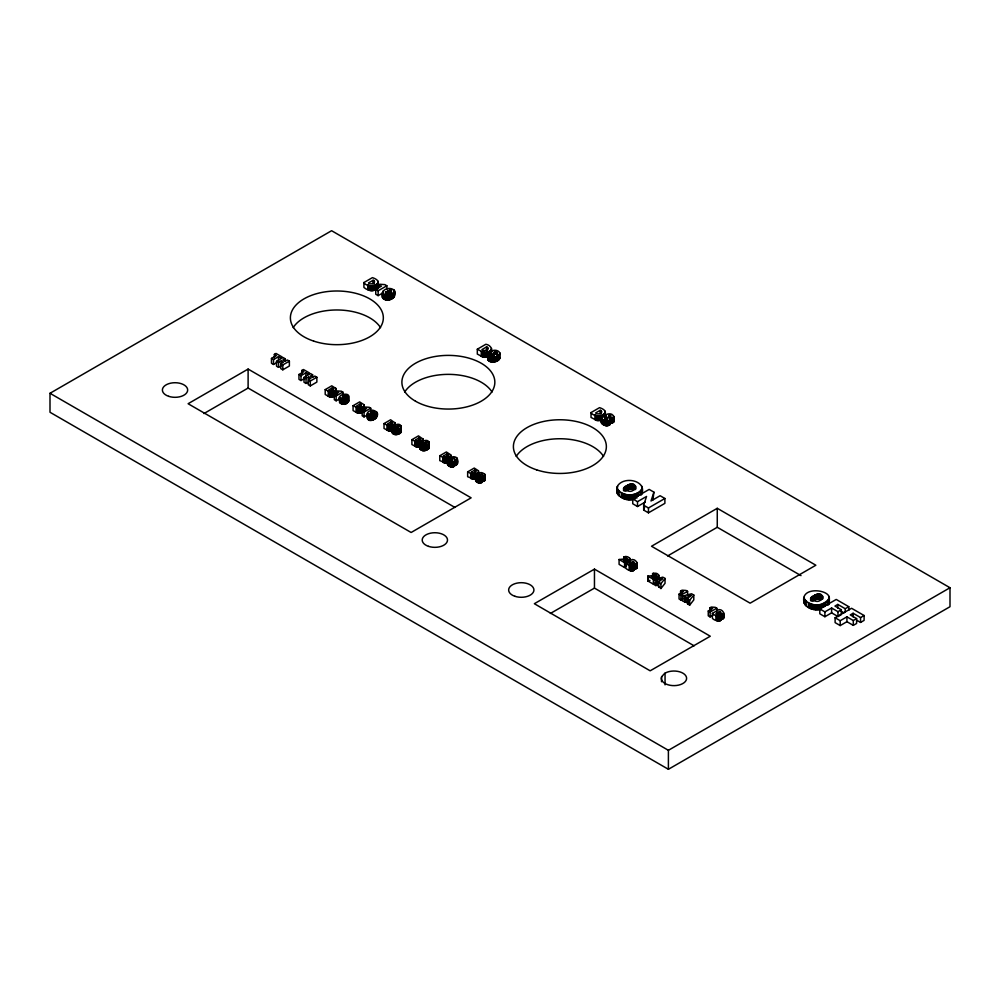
<?xml version="1.0" encoding="UTF-8"?>
<svg xmlns="http://www.w3.org/2000/svg" width="1000" height="1000" viewBox="0 0 1000 1000"><rect width="100%" height="100%" fill="white"/><g stroke="black" fill="none" stroke-linecap="round" stroke-linejoin="round"><path stroke-width="1.5" d="M630 561.55C631.538 557.775 626.737 555.375 623.8 556.938L623.8 559.362M652.6 575.988L652.6 573.562C660.387 571.388 660.413 579.525 652 576.788L654.85 578.438L653.363 579.3L647.875 576.138L647.875 580.988L653.363 584.15L654.85 583.3M642.262 487.65L641.287 490.138L641.287 494.988C648.188 481.025 625.15 475.712 618.013 485.288C612.55 495.25 625.6 502.188 634.025 499.188M617.275 493.55L617.487 486.163M804.275 597.062C801.137 606.938 813.462 611.575 821.1 609.225L821.1 604.362C847.975 592.975 797.188 580.975 804.35 603.575M804.2 602.762L804.55 601.05M339.5 397.312C343.363 404.125 355.312 392.863 343.212 394.35C332.275 397.713 345.763 410.712 348.488 400.387M376.637 412.275C373.45 419.663 360.763 412.262 372.638 410.15C387.375 413.713 364.162 429.475 367.375 413.413M394.525 291.087C392.8 295.312 384.875 297.225 382.5 292.562C384.688 286.175 398.2 287.188 394.525 295.938C392.238 302.25 378.925 301.363 382.5 292.562M720.6 618.938C721.938 623.088 713.088 620.112 712.4 618.237L712.4 613.387L718.975 609.587C723.238 609.325 725.688 615.225 720.6 614.075L720.6 618.938L723.112 618.725L723.5 617.2M454.613 460.588C453.762 463.663 446.887 461.838 448.038 458.95C451.012 458.725 451.475 455.925 454.862 456.875C458.925 457.738 456.45 460.688 454.613 460.588C458.762 470.85 443.062 467.413 447.738 459.375M454.562 465.863C456.15 464.237 459.538 464.363 457.3 458.75M482.325 476.25C481.337 482.05 470.438 474.162 478.975 474.038C480.6 469.675 489.188 476.575 482.325 476.25L482.438 481.95L478.837 483.013L475.55 480.775L476.4 479.538L476.4 474.688M610.087 418.275L610.25 419.375C607.975 422.238 602.85 420.675 601.287 417.837L601.388 417.262C604.875 416.012 606.025 413.65 609.975 413.825C614.163 413.9 615.05 419.4 610.087 418.275L610.25 424.237C606.362 428.488 597.9 423.038 601.388 417.262M447.675 464.675L448.525 463.438M339.5 402.175L339.787 401.325M382.5 297.425L382.875 296.325M828.35 600.163L828.35 605.025L829.338 602.537L829.338 597.675M490.637 352.175L491.175 353.862L494.438 354.825C491.087 357.287 490.487 354.025 488.2 353.275C486.9 358.688 497.537 358.05 499.538 354.125C500.688 348.888 488.212 348.75 490.55 355.05M391.987 427.475C393.175 431.362 401.838 429.913 401.062 425.913C398.512 421.45 390.262 427.325 397.2 427.9C393.025 429.5 387.65 423.15 393.263 433.9C395.525 435.725 402.663 433.837 400.8 430.5M420.262 446.613L416.312 446.863L411.9 444.525L411.9 439.675L418.475 435.875L422.9 439.05L420.262 441.763C418.975 445.737 419.237 451.763 424.85 450.637C426.475 450.3 430.487 448.713 428.675 446.6M488.188 356.775L483.038 357.1L477.312 354.062L477.312 349.212L485.863 344.275C490.538 344.812 494.137 350.412 488.188 351.925L488.2 358.137C486.512 364.188 501.037 362.788 499.462 357.1M632.737 498.9L649.175 489.412L653.913 492.15L651.012 500.975L660.1 495.725L664.887 498.488L664.887 503.35L648.462 512.837L643.675 510.075L643.675 505.213L646.538 496.45L637.513 501.662L632.737 498.9L632.737 503.762L637.513 506.512L645.25 502.05M643.675 510.075L644.625 507.15M652.95 499.95L653.913 492.15M391.987 432.337L392.388 425.662L395.025 422.95L390.6 419.787L384.025 423.575L384.025 428.438L388.438 430.775L392.388 430.525M419.862 443.575C421.475 441.562 422.362 446.662 425.075 444C417.925 443.3 426.9 437.438 429.125 442.287C427.438 451.575 415.65 438.288 419.9 448.812M634.225 570L633.837 563.987C638.925 565.138 636.475 559.237 632.212 559.5L625.638 563.3L625.638 568.15C629.325 571.763 637.388 572.987 634.225 564.475L633.837 563.987M482.325 481.1L485.087 480.3L485.188 474.837M610.087 423.125L613.688 422.088L613.638 416.012M623.562 488.275C640.312 473.85 636.962 499.9 623.562 488.275L623.562 490.712M810.625 598.312C827.375 583.888 824.025 609.938 810.625 598.312L810.625 600.737M633.837 568.85L636.65 568.425L636.438 566.825M493.6 352.65C495.075 356.95 499.412 349.363 493.6 352.65L493.6 355.087M630 559.125L627.788 560.35L623.2 560.163L626.05 561.812L626.05 566.675L624.562 567.525L619.087 564.362L619.087 559.513L627.625 558.688L623.8 556.938M625.638 563.3C627.212 564.625 633.275 568.263 634.225 564.475M712.4 613.387C713.088 615.262 721.938 618.237 720.6 614.075M660.925 588.525L660.925 583.663L665.037 578.45L662.812 577.163L653.775 579.538L653.775 584.4L655.85 585.588L657.25 585.15L660.925 588.525L665.037 583.3L665.037 578.45M689.675 605.125L689.675 600.262L693.787 595.05L691.562 593.763L682.525 596.138L682.525 600.988L688.312 603.075L687.55 603.9L689.675 605.125L693.787 599.9L693.787 595.05M363.913 282.55C368.562 290.038 387.188 282.688 372.45 277.625L363.913 282.55L363.913 287.413C367.713 290.837 374.425 292.375 377.975 287.812L377.938 281.15M335.662 390.363L335.988 388.537L331.775 385.825L325.2 389.613L325.2 394.475L328.837 396.525L331.863 397L334.562 396.05L334.562 391.2L335.662 390.363L335.662 394.012M363.55 406.463L363.862 404.625L359.65 401.912L353.075 405.712L353.075 410.562L356.712 412.612L359.738 413.1L362.438 412.15L362.438 407.287L363.55 406.463L363.55 410.112M450.25 456.512L450.562 454.688L446.35 451.975L439.775 455.763L439.775 460.625L446.438 463.15L448.137 462.713L448.137 457.85L450.25 456.512L450.25 458.95M478.125 472.612L478.45 470.775L474.225 468.062L467.65 471.863L467.65 476.712L474.312 479.25L476.012 478.8L476.012 473.95L478.125 472.612L478.125 475.037M591.025 412.575C595.675 420.05 614.3 412.713 599.575 407.638L591.025 412.575L591.025 417.425L596.75 420.462L601.9 420.138M385.688 292.312C387.5 297.787 397.738 284.662 385.688 292.312L385.688 294.75M658.8 587.3L658.8 582.438L659.562 581.625L653.775 579.538M687.55 603.9L687.55 599.038L688.312 598.225L682.525 596.138M617.275 488.688C622.3 496.613 635.05 496.775 641.287 490.138M608.65 415.513C611.638 421.788 610.9 409.275 608.65 417.938M450.412 459.6C449.425 462.775 455.225 458.488 450.412 459.6L450.363 466.737M604.85 417.562C603.575 421.688 611.1 416.1 604.85 417.562L604.85 419.988M343.263 396.225C336.725 402.238 353.812 392.812 343.263 396.225L343.263 398.65M371.138 412.312C364.613 418.338 381.688 408.9 371.138 412.312L371.138 414.75M633.488 484.55L633.488 489.412L629.7 489.125L625.112 491.238L625.112 486.388M820.562 594.587L820.562 599.438L816.762 599.163L812.175 601.275L812.175 596.413M50 393.288L331.6 230.712L950 587.737L950 606.712L668.4 769.287L50 412.262L50 393.288L668.4 750.312L950 587.737M373.162 280.262L368.488 282.962C370.262 285.637 377.6 282.087 373.162 280.262L373.162 283.9M377.713 289.025L377.713 285.375L379.663 284.25L384.875 284.625L386.85 285.763L386.85 289.4M383.125 292.762L378.15 295.637L375.75 294.25L375.75 289.387L381.45 286.1L377.713 285.375M375.75 289.387L378.15 290.775L386.85 285.763M248.113 369.075L188.1 403.725L411.125 532.487L471.138 497.837L248.113 369.075L248.113 388.05L454.925 507.45M274.363 358L274.363 354.363L275.988 353.425L282.15 356.987L280.538 357.925L278.463 356.725L273.512 359.588L271.475 358.413L271.475 363.275L273.512 364.45L277.225 362.3M271.475 358.413L276.425 355.562L274.363 354.363M285.113 358.7L282.812 360.025L285.038 361.3L287.337 359.975L289.375 361.15L289.375 366.012L282.8 369.812L280.763 368.625L280.763 363.775L283.425 362.238L281.2 360.962L281.2 365.812L278.538 367.35L276.512 366.175L276.512 361.325L283.087 357.525L285.113 358.7L285.113 361.125M276.512 361.325L278.538 362.488L281.2 360.962M280.763 363.775L282.8 364.95L289.375 361.15M203.925 413.562L248.113 388.05M301.85 374.1L301.85 370.45L303.463 369.513L309.637 373.075L308.012 374.012L305.95 372.825L301 375.675L298.962 374.5L298.962 379.363L301 380.538L304.713 378.387M298.962 374.5L303.913 371.65L301.85 370.45M308.688 381.9L306.025 383.438L304 382.262L304 377.413L310.575 373.612L312.6 374.787L312.6 377.212M304 377.413L306.025 378.587L308.688 377.05L310.912 378.325L308.25 379.862L308.25 384.725L310.287 385.9L316.863 382.1L316.863 377.25L314.825 376.075L312.525 377.4L310.3 376.112L312.6 374.787M308.25 379.862L310.287 381.037L316.863 377.25M332.312 387.85L328.725 389.925C330.087 391.987 335.737 389.263 332.312 387.85L332.312 391.5M335.812 394.212L335.812 391.788L337.312 390.925L341.337 391.213L342.837 392.075L342.837 395.725M340.163 398.488L336.163 400.8L334.312 399.738L334.312 394.875L338.688 392.35L335.812 391.788M334.312 394.875L336.163 395.938L342.837 392.075M360.188 403.95L356.6 406.025C357.975 408.088 363.612 405.35 360.188 403.95L360.188 407.587M363.7 410.312L363.7 407.887L365.188 407.025L369.212 407.3L370.725 408.175L370.725 411.825M368.05 414.575L364.038 416.9L362.188 415.825L362.188 410.975L366.575 408.438L363.7 407.887M362.188 410.975L364.038 412.038L370.725 408.175M486.562 346.912L481.9 349.613C483.675 352.3 491.012 348.75 486.562 346.912L486.562 350.562M391.138 421.812L387.55 423.888C388.913 425.95 394.562 423.225 391.138 421.812L391.138 424.237M419.025 437.912L415.425 439.988C416.8 442.05 422.438 439.312 419.025 437.912L419.025 440.337M446.887 454L443.3 456.075C444.663 458.137 450.312 455.412 446.887 454L446.887 456.425M474.775 470.1L471.175 472.175C472.55 474.237 478.188 471.5 474.775 470.1L474.775 473.738M600.275 410.275L595.6 412.975C597.388 415.662 604.725 412.1 600.275 410.275L600.275 413.925M643.675 505.213L648.462 507.975L664.887 498.488M717.262 508.3L651.525 546.25L750.125 603.175L815.85 565.225L717.262 508.3L717.262 527.275L801 575.625M619.087 559.513L624.562 562.675L626.05 561.812M632.938 561.45L631.688 562.175L634.312 562.438L632.938 561.45L632.938 563.875M667.625 555.938L717.262 527.275M680.562 593.475L680.562 591.05L682.062 590.188L686.075 590.462L687.588 591.337L687.588 594.987M683.575 598.513L680.9 600.062L679.05 598.987L679.05 594.138L683.438 591.6L680.562 591.05M679.05 594.138L680.9 595.2L687.588 591.337M709.775 610.337L709.775 607.913L711.275 607.05L715.288 607.337L716.8 608.2L716.8 611.85M712.788 615.375L710.113 616.925L708.263 615.85L708.263 611L712.65 608.475L709.775 607.913M708.263 611L710.113 612.062L716.8 608.2M717.2 612.987L715.863 613.75L717.825 614.675L718.8 614.113L717.2 612.987L717.2 615.413M719.688 611.538L718.45 612.263L721.075 612.525L719.688 611.538L719.688 613.975M848.787 606.688L845.25 608.725L837.8 604.425L834.938 606.075L841.3 609.75L841.3 614.612L837.975 616.525L831.612 612.85L824.9 616.725L819.8 613.787L819.8 608.925L836.237 599.438L848.787 606.688L848.787 610.337M819.8 608.925L824.9 611.875L831.612 608L837.975 611.675L841.3 609.75M864.1 615.525L860.562 617.562L853.112 613.263L850.25 614.925L856.612 618.6L856.612 623.45L853.288 625.375L846.925 621.688L840.212 625.575L835.113 622.625L835.113 617.762L851.55 608.275L864.1 615.525L864.1 620.388L860.562 622.425L856.838 620.275M835.113 617.762L840.212 620.712L846.925 616.838L853.288 620.513L856.612 618.6M594.462 569.125L534.35 603.713L650.163 670.812L710.275 636.225L594.462 569.125L594.462 588.1L694.112 645.837M550.375 613.462L594.462 588.1M325.2 389.613L330.275 392.113L334.562 391.2M353.075 405.712L358.15 408.212L362.438 407.287M397.512 425.675C393.8 428.55 402.575 426.025 397.512 425.675L397.512 428.1M478.762 475.5C475.7 478.15 483.537 475.775 478.762 475.5L478.762 477.925M647.875 576.138L656.425 575.312L652.6 573.562M647.875 580.988L649.975 580.438M477.312 349.212L483.038 352.25L488.188 351.925M384.025 423.575L388.438 425.913L392.388 425.662M411.9 439.675L416.312 442.013L420.262 441.763M439.775 455.763L444.188 458.1L448.137 457.85M467.65 471.863L472.062 474.2L476.012 473.95M804.35 598.725C807.588 604.175 815.2 605.962 821.1 604.362M425.913 441.675C420.45 446.037 431.725 439.175 425.913 444.1M840.288 610.712L844.013 612.863M631.462 563.488L630.438 562.9L629.1 563.663C631.825 566.413 632.6 561.312 631.462 565.913M658.8 582.438L660.925 583.663M687.55 599.038L689.675 600.262M484.325 478.663L485.188 480.012M456.438 462.562L457.312 463.913M604.462 415.412L605.325 416.625L605.325 411.763M828.3 600.025L829.338 602.537M641.225 490L642.262 492.5M860.562 617.562L860.562 622.425M853.288 620.513L853.288 625.375M853.112 613.263L853.112 616.912M846.925 616.838L846.925 621.688M845.25 608.725L845.25 612.375M840.212 620.712L840.212 625.575M837.975 611.675L837.975 616.525M837.8 604.425L837.8 608.062M831.612 608L831.612 612.85M829.087 598.938L829.087 603.8M829.075 596.413L829.075 601.275M827.113 601.362L827.113 605M825.387 602.525L825.387 606.163M824.9 611.875L824.9 616.725M823.95 603.275L823.95 606.925M822.788 596.487L822.788 598.913M822.525 595.95L822.525 598.375M822.513 603.9L822.513 607.537M822.05 595.45L822.05 599.087M821.363 594.963L821.363 599.825M819.7 594.325L819.7 599.188M819.688 604.688L819.688 609.55M818.787 594.188L818.787 599.05M818.275 604.875L818.275 609.738M817.8 594.175L817.8 599.025M816.862 604.95L816.862 609.812M816.762 594.3L816.762 599.163M815.662 594.6L815.662 599.462M815.438 604.9L815.438 609.763M814.5 595.075L814.5 599.925M814.013 604.725L814.013 609.587M813.275 595.712L813.275 600.575M812.6 604.425L812.6 609.288M811.363 597.075L811.363 600.725M811.188 603.987L811.188 608.837M810.85 597.712L810.85 600.138M809.8 603.4L809.8 608.263M808.425 602.688L808.425 607.537M806.1 601.087L806.1 605.95M805.288 600.3L805.288 605.15M804.7 599.513L804.7 604.375M723.688 612.612L723.737 618.025M723.625 613.425L723.625 618.288M723.413 613.65L723.413 618.513M723.112 613.862L723.112 618.725M722.475 614.125L722.475 618.987M722.125 614.2L722.125 619.062M721.75 614.237L721.75 619.087M721.2 614.2L721.2 619.062M720.975 614.562L720.975 620.087M720.837 615.438L720.837 620.288M720.35 615.812L720.35 620.675M719.8 616.062L719.8 620.913M719.188 616.213L719.188 621.062M718.538 616.25L718.538 621.112M718.225 613.575L718.225 616.013M717.887 616.2L717.887 621.062M717.45 616.087L717.45 620.95M716.912 615.887L716.912 620.737M715.913 615.413L715.913 620.262M711.225 608.288L711.225 610.712M710.113 612.062L710.113 616.925M688.312 598.225L688.312 603.075M686 596.888L686 601.75M684.6 597.337L684.6 602.188M682.013 591.425L682.013 593.85M680.9 595.2L680.9 600.062M668.4 750.312L668.4 769.287M665.05 673.188L665.05 684.862M661.513 677.375L661.513 681.75M658.825 575.312L658.825 578.95M658.625 574.875L658.538 578.587M658.088 576.512L658.088 578.95M657.412 576.8L657.412 579.237M657.25 580.288L657.25 585.15M656.587 576.975L656.587 579.4M656.15 574.637L656.15 577.062M655.775 574.475L655.775 576.912M655.85 580.737L655.85 585.588M655.35 574.425L655.512 579.45M654.862 574.5L654.862 576.925M653.438 573.25L653.438 576.9M653.363 579.3L653.363 584.15M648.462 507.975L648.462 512.837M648.35 575.938L648.35 580.8M642.025 488.9L642.025 493.762M642 486.375L642 491.238M640.05 491.325L640.05 494.975M638.312 492.488L638.312 496.138M637.513 501.662L637.513 506.512M636.875 493.25L636.875 498.113M636.925 562.525L636.862 568.188M636.737 562.25L636.65 568.425M636.35 563.775L636.35 568.638M635.712 486.463L635.712 488.888M635.712 564.038L635.712 568.9M635.462 485.925L635.462 489.562M635.45 493.862L635.45 498.725M635.363 564.113L635.363 568.962M634.987 485.412L634.987 489.062M634.987 564.15L634.987 569M634.438 564.113L634.438 568.975M634.288 484.938L634.288 489.8M634.025 494.338L634.025 497.975M634.075 565.337L634.075 570.2M633.587 565.725L633.587 570.575M633.038 565.975L633.038 570.825M632.638 484.3L632.638 489.15M632.625 494.663L632.625 499.513M632.425 566.112L632.425 570.975M631.712 484.162L631.712 489.012M631.788 566.163L631.788 571.025M631.213 494.85L631.213 499.712M631.138 566.112L631.138 570.975M630.737 484.137L630.737 489M630.688 566L630.688 570.862M630.15 565.788L630.15 570.65M629.8 494.925L629.8 499.775M629.837 558.25L629.75 561.962M629.7 484.275L629.7 489.125M629.288 559.888L629.288 562.325M629.15 565.325L629.15 570.175M628.6 484.575L628.6 489.425M628.612 560.175L628.612 562.612M628.375 494.875L628.375 499.725M627.788 560.35L627.788 562.775M627.438 485.037L627.438 489.9M626.95 494.7L626.95 499.55M626.712 560.4L626.712 564.038M626.213 485.688L626.213 490.538M625.525 494.4L625.525 499.25M624.562 562.675L624.562 567.525M624.3 487.05L624.3 490.688M624.125 493.95L624.125 498.812M623.787 487.688L623.787 490.112M622.725 493.375L622.725 498.225M621.35 492.65L621.35 497.512M619.038 491.062L619.038 495.913M618.225 490.262L618.225 495.125M617.638 489.487L617.638 494.338M617.2 487.025L617.137 492.725M613.812 416.45L613.688 422.088M613.413 417.562L613.413 422.425M612.987 417.863L612.987 422.725M612.35 418.137L612.35 423M611.587 418.3L611.587 423.162M610.9 418.325L610.9 423.188M610.6 415.513L610.6 417.938M610.15 415.325L610.15 417.75M610.312 418.85L610.25 424.237M609.925 419.862L609.925 424.712M609.625 415.262L609.625 417.688M609.375 420.275L609.375 425.138M609.113 415.325L609.113 417.75M608.675 420.588L608.675 425.45M607.875 420.8L607.875 425.65M607.25 417.45L607.25 419.875M607.062 420.887L607.062 425.75M606.737 417.262L606.737 419.688M606.3 420.875L606.3 425.737M606.038 414.538L606.038 416.975M606.125 417.2L606.125 419.625M605.55 420.75L605.55 425.613M605.462 417.3L605.462 419.725M605.05 411.163L605.087 416.613M604.788 420.513L604.788 425.375M604.637 413.55L604.637 415.975M603.987 414.1L603.987 416.538M604.025 420.2L604.025 425.062M603.288 419.812L603.288 424.675M603.188 414.625L603.188 417.05M602.163 419.075L602.163 423.938M601.9 415.288L601.9 417.713M601.525 418.438L601.525 423.288M601.375 410.95L601.375 413.375M600.938 410.662L600.938 413.088M600.75 415.675L600.75 420.525M599.688 415.863L599.688 420.712M598.625 415.9L598.625 420.763M597.625 415.812L597.625 420.675M596.75 415.613L596.75 420.462M595.75 415.225L595.75 420.087M594.95 414.837L594.95 419.688M499.812 352.962L499.725 358.575M499.688 352.6L499.538 358.988M499.212 354.538L499.212 359.4M498.762 354.963L498.762 359.825M497.463 355.85L497.463 360.712M497.025 352.375L497.025 354.812M496.662 352.05L496.662 354.487M496.325 356.438L496.325 361.3M496.138 351.85L496.138 354.288M495.525 351.812L495.525 354.237M495.213 356.875L495.213 361.725M494.85 351.925L494.85 354.363M494.15 352.238L494.15 354.675M494.137 357.137L494.137 362M493.1 357.25L493.1 362.1M492.275 354.5L492.275 356.938M492.1 357.212L492.1 362.075M491.613 348.4L491.613 352.038M491.675 354.212L491.675 356.637M491.388 349.6L491.275 354.988M491.175 353.862L491.175 356.3M491.138 357.038L491.138 361.9M490.925 350.188L490.863 356.9M490.275 350.737L490.275 354.387M490.213 356.737L490.213 361.6M489.475 351.262L489.475 354.913M489.325 356.312L489.325 361.175M488.475 355.75L488.475 360.613M487.95 355.25L487.95 360.1M487.663 347.587L487.663 350.012M487.825 353.787L487.7 359.625M487.225 347.3L487.225 350.938M487.038 352.312L487.038 357.163M485.975 352.5L485.975 357.35M485.05 474.513L485.087 480.3M484.913 352.537L484.913 357.4M484.762 474.162L484.875 480.562M484.55 475.938L484.55 480.788M483.913 352.45L483.913 357.312M484.062 476.15L484.062 481M483.462 476.262L483.462 481.125M483.038 352.25L483.038 357.1M482.938 476.287L482.938 481.15M482.488 476.688L482.438 481.95M482.038 351.875L482.038 356.725M482.188 477.463L482.188 482.325M481.763 477.788L481.763 482.65M481.238 351.475L481.238 356.325M481.238 478.025L481.238 482.887M480.625 478.188L480.625 483.05M480.138 475.613L480.138 478.038M479.988 478.263L479.988 483.125M479.75 475.462L479.75 477.9M479.4 478.25L479.4 483.113M479.275 475.425L479.275 477.85M478.837 478.15L478.837 483.013M478.65 471.238L478.65 474.888M478.237 477.975L478.237 482.837M477.65 477.725L477.65 482.587M477.013 473.438L477.013 475.875M477.088 477.438L477.088 482.287M476.225 476.863L476.225 481.725M475.913 475.05L475.913 479.9M475.613 470.613L475.613 473.05M475.625 475.462L475.737 481.225M475.275 470.387L475.275 474.038M475.138 474.25L475.138 479.1M474.312 474.387L474.312 479.25M473.5 474.425L473.5 479.288M472.725 474.363L472.725 479.212M472.062 474.2L472.062 479.05M471.287 473.913L471.287 478.762M470.675 473.6L470.675 478.462M457.163 458.413L457.212 464.2M456.875 458.062L457 464.462M456.675 459.837L456.675 464.7M456.175 460.05L456.175 464.913M455.588 460.175L455.588 465.025M455.062 460.2L455.062 465.05M454.312 461.375L454.312 466.225M453.888 461.688L453.888 466.55M453.363 461.938L453.363 466.788M452.738 462.088L452.738 466.95M452.25 459.513L452.25 461.95M452.113 462.163L452.113 467.025M451.863 459.375L451.863 461.8M451.388 459.325L451.388 461.763M451.525 462.15L451.525 467.013M450.775 455.138L450.775 458.038M450.887 459.4L450.887 461.825M450.95 462.062L450.95 466.912M450.562 454.688L450.6 458.5M449.775 461.637L449.775 466.488M449.137 457.35L449.137 459.775M449.2 461.337L449.2 466.2M448.35 460.775L448.35 465.625M448.038 458.95L447.85 465.138M447.738 454.525L447.738 456.95M447.4 454.3L447.4 456.725M447.262 458.15L447.262 463.013M446.438 458.3L446.438 463.15M445.625 458.325L445.625 463.188M444.85 458.263L444.85 463.125M444.188 458.1L444.188 462.962M443.413 457.812L443.413 462.675M442.788 457.512L442.788 462.362M429.125 442.287L429.15 448M428.95 442.013L429 448.312M428.675 441.737L428.75 448.638M428.413 444.1L428.413 448.963M427.4 444.787L427.4 449.637M426.525 445.238L426.525 450.1M425.675 445.562L425.675 450.425M424.85 445.775L424.85 450.637M424.05 445.863L424.05 450.712M423.275 445.825L423.275 450.688M422.9 439.05L422.912 441.95M422.95 443.525L422.95 445.95M422.688 438.587L422.688 441.025M422.562 443.263L422.537 450.562M422.375 440.425L422.3 445.387M422.137 442.65L422.137 445.075M421.875 440.85L421.875 443.288M421.825 445.475L421.825 450.325M421.262 441.25L421.262 443.688M421.15 445.138L421.15 450M420.487 444.7L420.487 449.562M420.112 438.65L420.112 441.075M420 443.2L420.087 449.175M419.862 438.425L419.862 440.863M419.525 438.2L419.525 440.625M419.387 442.062L419.387 446.912M418.562 442.2L418.562 447.062M417.75 442.238L417.75 447.1M416.975 442.175L416.975 447.025M416.312 442.013L416.312 446.863M415.538 441.725L415.538 446.575M414.925 441.413L414.925 446.275M401.238 426.188L401.262 431.912M401.062 425.913L401.112 432.212M400.8 425.637L400.875 432.537M400.525 428.013L400.525 432.863M399.525 428.688L399.525 433.55M398.512 425.613L398.512 428.038M398.65 429.137L398.65 434M398.038 425.575L398.038 428M397.8 429.475L397.8 434.325M396.975 429.675L396.975 434.538M396.175 429.762L396.175 434.625M395.538 427.65L395.4 434.588M395.025 422.95L395.025 425.85M395.075 427.425L395.075 429.862M394.812 422.5L394.812 424.925M394.688 427.163L394.65 434.462M394.438 290.675L394.363 296.675M394.5 424.325L394.5 427.975M394.175 290.238L394.175 293.888M394.263 426.55L394.263 428.975M394 424.762L394 427.188M393.95 429.375L393.95 434.237M393.713 289.788L393.713 292.213M393.812 292.512L393.812 297.362M393.387 425.163L393.387 427.587M393.263 429.038L393.263 433.9M393.013 293.175L393.013 298.038M392.612 428.612L392.612 433.462M392.225 422.55L392.225 424.988M392.05 293.8L392.05 298.65M392.113 427.1L392.212 433.075M391.987 422.337L391.987 424.762M391.65 422.113L391.65 424.538M391.512 425.962L391.512 430.825M391.312 290.163L391.312 292.6M391 290.025L391 292.462M390.925 294.4L390.925 299.25M390.662 289.962L390.662 292.387M390.688 426.112L390.688 430.962M390.275 289.95L390.275 293.6M389.862 290.012L389.862 293.663M389.85 294.85L389.85 299.7M389.875 426.138L389.875 431M389.1 426.075L389.1 430.938M388.825 290.4L388.825 294.037M388.825 295.15L388.825 300.012M388.438 425.913L388.438 430.775M387.863 295.312L387.863 300.163M387.663 425.625L387.663 430.487M387.388 291.15L387.388 294.788M387.038 425.325L387.038 430.175M386.925 295.312L386.925 300.175M386.087 291.975L386.087 294.413M385.988 295.15L385.988 300.012M385.037 294.837L385.037 299.7M384.075 294.363L384.075 299.225M383.4 290.925L383.4 293.35M383.188 293.75L383.188 298.612M382.875 291.462L382.875 293.9M382.675 293.163L382.675 298.012M378.2 281.75L378.212 286M378.15 290.775L378.15 295.637M377.525 283.538L377.525 288.387M376.875 284.088L376.875 288.95M376.562 411.95L376.5 417.688M376.075 284.613L376.075 289.462M376.075 413.363L376.075 418.225M375.462 413.875L375.462 418.738M374.775 285.262L374.775 290.125M374.725 414.363L374.725 419.212M374.263 280.938L374.263 283.363M374.162 411.562L374.162 414M373.925 411.463L373.925 413.888M373.812 280.637L373.812 283.075M373.862 414.812L373.862 419.675M373.638 285.65L373.638 290.512M373.65 411.413L373.65 413.837M373.363 411.4L373.363 415.05M373.05 411.45L373.025 420.025M372.575 285.837L372.575 290.7M372.238 411.737L372.238 414.175M372.25 415.4L372.25 420.262M371.512 285.887L371.512 290.75M371.5 415.525L371.5 420.375M370.788 415.525L370.788 420.387M370.513 285.8L370.513 290.663M370.062 415.4L370.062 420.262M369.637 285.587L369.637 290.45M369.325 415.163L369.325 420.025M368.638 285.212L368.638 290.075M368.587 414.8L368.587 419.65M367.912 414.325L367.912 419.188M367.837 284.812L367.837 289.675M367.45 412.938L367.512 418.725M365.15 408.263L365.15 410.688M364.075 405.087L363.9 410.875M364.038 412.038L364.038 416.9M363.862 404.625L363.862 407.062M363.05 406.887L363.05 411.75M361.438 407.8L361.438 412.65M361.037 404.462L361.037 406.887M360.7 404.237L360.7 406.662M360.562 408.1L360.562 412.95M359.738 408.237L359.738 413.1M358.925 408.275L358.925 413.137M358.15 408.212L358.15 413.062M357.488 408.05L357.488 412.9M356.712 407.762L356.712 412.612M356.1 407.45L356.1 412.312M348.688 395.863L348.725 401.325M348.625 396.737L348.625 401.6M348.2 397.275L348.2 402.125M347.587 397.788L347.587 402.638M346.85 398.263L346.85 403.125M346.463 395.6L346.463 398.038M346.287 395.475L346.287 397.9M346.037 395.363L346.037 397.788M345.975 398.725L345.975 403.575M345.775 395.312L345.775 397.738M345.487 395.312L345.487 398.95M345.163 395.363L345.15 403.925M344.363 395.65L344.363 398.075M344.363 399.3L344.363 404.162M343.625 399.425L343.625 404.288M342.912 399.425L342.912 404.288M342.175 399.312L342.175 404.162M341.45 399.062L341.45 403.925M340.712 398.7L340.712 403.562M340.025 398.225L340.025 403.088M339.637 397.775L339.637 402.638M337.275 392.163L337.275 394.588M336.2 388.988L336.2 391.887M335.988 388.537L336.025 394.775M336.163 395.938L336.163 400.8M335.538 388.062L335.538 391.7M335.175 390.8L335.175 395.65M333.562 391.7L333.562 396.562M333.4 388.587L333.4 391.025M333.162 388.375L333.162 390.8M332.825 388.15L332.825 390.575M332.688 392L332.688 396.863M331.863 392.137L331.863 397M331.037 392.175L331.037 397.038M330.275 392.113L330.275 396.975M329.613 391.95L329.613 396.812M328.837 391.662L328.837 396.525M328.212 391.362L328.212 396.213M310.287 381.037L310.287 385.9M308.688 377.05L308.688 380.688M306.025 378.587L306.025 383.438M305.95 372.825L305.95 377.675M301 375.675L301 380.538M282.8 364.95L282.8 369.812M278.538 362.488L278.538 367.35M278.463 356.725L278.463 361.587M273.512 359.588L273.512 364.45M516.2 456.413A46.475 26.837 0 0 1 559.888 438.75A46.475 26.837 0 0 1 603.562 456.413M293.175 327.638A46.475 26.837 0 0 1 336.85 309.975A46.475 26.837 0 0 1 380.538 327.638M404.688 392.025A46.475 26.837 0 0 1 448.363 374.363A46.475 26.837 0 0 1 492.05 392.025M661.612 676.737L661.325 678.637A12.637 7.3 0 0 0 676.663 685.462A12.637 7.3 0 0 0 685.65 675.55A12.637 7.3 0 0 0 667.188 672.163L664.65 673.388L661.612 676.737M453.088 458.237C454.25 460.825 456.312 456.587 453.088 458.237M480.962 474.325C482.125 476.925 484.188 472.688 480.962 474.325M662.2 578.775L660.562 580.562L659.112 579.725L662.2 578.775M690.95 595.375L689.312 597.163L687.862 596.325L690.95 595.375M514.938 596.3A12.637 7.3 0 0 0 533.925 590A12.637 7.3 0 0 0 514.975 583.663A12.637 7.3 0 0 0 514.938 596.3M428.537 546.362A12.637 7.3 0 0 0 447.5 540.037A12.637 7.3 0 0 0 428.537 533.713A12.637 7.3 0 0 0 428.537 546.362M168.7 396.337A12.637 7.3 0 0 0 187.662 390.025A12.637 7.3 0 0 0 168.7 383.7A12.637 7.3 0 0 0 168.7 396.337M313.612 341.075A46.475 26.837 0 0 0 383.338 317.838A46.475 26.837 0 0 0 313.612 294.6A46.475 26.837 0 0 0 313.612 341.075M536.638 469.85A46.475 26.837 0 0 0 606.362 446.6A46.475 26.837 0 0 0 536.638 423.363A46.475 26.837 0 0 0 536.638 469.85M415.5 401.2A46.475 26.837 0 0 0 493.263 389.162A46.475 26.837 0 0 0 436.337 356.3A46.475 26.837 0 0 0 415.5 401.2"/></g></svg>
